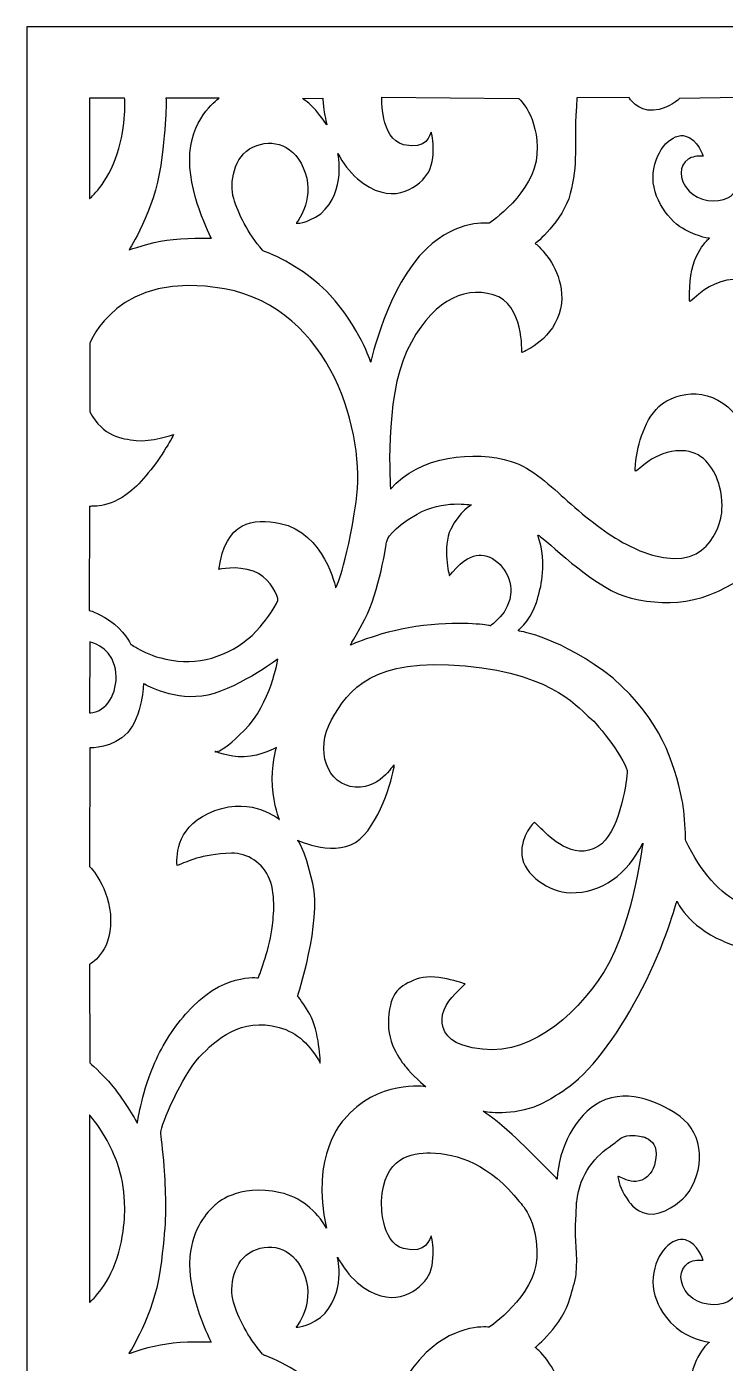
# Model space of a CAD drawing. Header units: centimetres. Extents: x -15.4 to -8.8, y -9 to 9.
# Drawn here: x -15.4 to -12.34, y 3.14 to 9 of the extents above; entities that cross this region are included whole.
import ezdxf

# ---------------------------------------------------------------- set-up
doc = ezdxf.new("R2010")
doc.units = ezdxf.units.CM
doc.header["$MEASUREMENT"] = 0
doc.layers.add('layer 1', color=7, linetype='Continuous')

msp = doc.modelspace()

# ---------------------------------------------------------------- linework, layer by layer
at = {"layer": 'layer 1', "color": 250}
for points, knots in [([(-15.40218, 9.00069), (-15.40218, 9.00069), (-8.78497, 9.00069), (-8.78497, 9.00069), (-8.78497, 9.00069), (-8.78497, 9.00069), (-8.78497, -9.00021), (-8.78497, -9.00021), (-8.78497, -9.00021), (-8.78497, -9.00021), (-15.40218, -9.00021), (-15.40218, -9.00021), (-15.40218, -9.00021), (-15.40218, -9.00021), (-15.40218, 9.00069), (-15.40218, 9.00069)], [0, 0, 0, 0, 0.2, 0.2, 0.2, 0.2, 0.4, 0.4, 0.4, 0.4, 0.6, 0.6, 0.6, 0.6, 1, 1, 1, 1]), ([(-15.12608, 8.68707), (-15.12608, 8.68707), (-14.97238, 8.68773), (-14.97238, 8.68773), (-14.97238, 8.68773), (-14.97238, 8.68773), (-14.96253, 8.57325), (-15.00512, 8.44228), (-15.00512, 8.44228), (-15.0477, 8.31131), (-15.12534, 8.24693), (-15.12599, 8.24644), (-15.12599, 8.24644), (-15.12599, 8.24644), (-15.12608, 8.68707), (-15.12608, 8.68707)], [0, 0, 0, 0, 0.2, 0.2, 0.2, 0.2, 0.4, 0.4, 0.4, 0.4, 0.6, 0.6, 0.6, 0.6, 1, 1, 1, 1]), ([(-14.95232, 8.02191), (-14.953, 8.02308), (-14.84238, 8.19207), (-14.81403, 8.39185), (-14.81403, 8.39185), (-14.78567, 8.59164), (-14.79092, 8.68664), (-14.79092, 8.68664), (-14.79092, 8.68664), (-14.79092, 8.68664), (-14.55769, 8.687), (-14.55769, 8.687), (-14.55769, 8.687), (-14.55769, 8.687), (-14.67078, 8.61493), (-14.68553, 8.44759), (-14.68553, 8.44759), (-14.70028, 8.28026), (-14.59184, 8.07233), (-14.59184, 8.07233), (-14.59184, 8.07233), (-14.59184, 8.07233), (-14.71886, 8.07571), (-14.7869, 8.06384), (-14.7869, 8.06384), (-14.85798, 8.05602), (-14.95164, 8.02073), (-14.95232, 8.02191)], [0, 0, 0, 0, 0.125, 0.125, 0.125, 0.125, 0.25, 0.25, 0.25, 0.25, 0.375, 0.375, 0.375, 0.375, 0.5, 0.5, 0.5, 0.5, 0.625, 0.625, 0.625, 0.625, 0.75, 0.75, 0.75, 0.75, 1, 1, 1, 1]), ([(-14.21942, 8.13814), (-14.21942, 8.13814), (-14.13814, 8.23539), (-14.17976, 8.35963), (-14.17976, 8.35963), (-14.22138, 8.48386), (-14.32366, 8.51258), (-14.40901, 8.47266), (-14.40901, 8.47266), (-14.49437, 8.43274), (-14.51348, 8.31482), (-14.49381, 8.24758), (-14.49381, 8.24758), (-14.47414, 8.18035), (-14.43158, 8.09481), (-14.367, 8.02003), (-14.367, 8.02003), (-14.36367, 8.01617), (-14.3592, 8.01473), (-14.35471, 8.01311), (-14.35471, 8.01311), (-14.26386, 7.98032), (-14.14773, 7.90649), (-14.0722, 7.82479), (-14.0722, 7.82479), (-13.93948, 7.68122), (-13.89226, 7.52926), (-13.89226, 7.52926), (-13.89226, 7.52926), (-13.89226, 7.52926), (-13.81973, 7.86236), (-13.64797, 8.02655), (-13.64797, 8.02655), (-13.51006, 8.15839), (-13.37198, 8.13816), (-13.37198, 8.13816), (-13.37198, 8.13816), (-13.37198, 8.13816), (-13.17145, 8.27323), (-13.16253, 8.44194), (-13.16253, 8.44194), (-13.1536, 8.61064), (-13.24306, 8.68615), (-13.24306, 8.68615), (-13.24306, 8.68615), (-13.24306, 8.68615), (-13.8441, 8.69105), (-13.8441, 8.69105), (-13.8441, 8.69105), (-13.8441, 8.69105), (-13.8506, 8.5098), (-13.74777, 8.48306), (-13.74777, 8.48306), (-13.64494, 8.45631), (-13.63168, 8.52898), (-13.62752, 8.5377), (-13.62752, 8.5377), (-13.62335, 8.54641), (-13.59948, 8.41558), (-13.64529, 8.352), (-13.64529, 8.352), (-13.69111, 8.28843), (-13.80493, 8.21068), (-13.95041, 8.33368), (-13.95041, 8.33368), (-13.98628, 8.36401), (-14.01303, 8.40279), (-14.03731, 8.4447), (-14.03731, 8.4447), (-14.03731, 8.4447), (-13.99652, 8.28312), (-14.11145, 8.18021), (-14.11145, 8.18021), (-14.17758, 8.13423), (-14.21942, 8.13814), (-14.21942, 8.13814)], [0, 0, 0, 0, 0.05, 0.05, 0.05, 0.05, 0.1, 0.1, 0.1, 0.1, 0.15, 0.15, 0.15, 0.15, 0.2, 0.2, 0.2, 0.2, 0.25, 0.25, 0.25, 0.25, 0.3, 0.3, 0.3, 0.3, 0.35, 0.35, 0.35, 0.35, 0.4, 0.4, 0.4, 0.4, 0.45, 0.45, 0.45, 0.45, 0.5, 0.5, 0.5, 0.5, 0.55, 0.55, 0.55, 0.55, 0.6, 0.6, 0.6, 0.6, 0.65, 0.65, 0.65, 0.65, 0.7, 0.7, 0.7, 0.7, 0.75, 0.75, 0.75, 0.75, 0.8, 0.8, 0.8, 0.8, 0.85, 0.85, 0.85, 0.85, 0.9, 0.9, 0.9, 0.9, 1, 1, 1, 1]), ([(-14.19105, 8.68523), (-14.19105, 8.68523), (-14.15894, 8.66342), (-14.1335, 8.63394), (-14.1335, 8.63394), (-14.10806, 8.60446), (-14.08506, 8.56974), (-14.08506, 8.56974), (-14.08506, 8.56974), (-14.08506, 8.56974), (-14.09649, 8.62075), (-14.09951, 8.64989), (-14.09951, 8.64989), (-14.10254, 8.67904), (-14.1022, 8.68709), (-14.1022, 8.68709), (-14.1022, 8.68709), (-14.1022, 8.68709), (-14.19105, 8.68523), (-14.19105, 8.68523)], [0, 0, 0, 0, 0.1666667, 0.1666667, 0.1666667, 0.1666667, 0.3333333, 0.3333333, 0.3333333, 0.3333333, 0.5, 0.5, 0.5, 0.5, 0.6666667, 0.6666667, 0.6666667, 0.6666667, 1, 1, 1, 1]), ([(-13.16993, 8.04914), (-13.16993, 8.04914), (-13.04912, 8.14542), (-13.01614, 8.26825), (-13.01614, 8.26825), (-12.98316, 8.39109), (-12.99672, 8.50831), (-12.99281, 8.58408), (-12.99281, 8.58408), (-12.98891, 8.65985), (-12.98761, 8.68808), (-12.98761, 8.68808), (-12.98761, 8.68808), (-12.98761, 8.68808), (-12.75851, 8.68956), (-12.75851, 8.68956), (-12.75851, 8.68956), (-12.75851, 8.68956), (-12.72045, 8.62879), (-12.65105, 8.63433), (-12.65105, 8.63433), (-12.58165, 8.63988), (-12.53634, 8.68596), (-12.53634, 8.68596), (-12.53634, 8.68596), (-12.53634, 8.68596), (-12.26951, 8.68991), (-12.26951, 8.68991), (-12.26951, 8.68991), (-12.26951, 8.68991), (-12.24955, 8.45223), (-12.26184, 8.36646), (-12.26184, 8.36646), (-12.27039, 8.30683), (-12.28857, 8.26721), (-12.32447, 8.24993), (-12.32447, 8.24993), (-12.37381, 8.22617), (-12.45311, 8.2337), (-12.4948, 8.27923), (-12.4948, 8.27923), (-12.54393, 8.33289), (-12.53819, 8.39186), (-12.49897, 8.41896), (-12.49897, 8.41896), (-12.48178, 8.43084), (-12.45886, 8.43452), (-12.43291, 8.43209), (-12.43291, 8.43209), (-12.43291, 8.43209), (-12.45529, 8.50628), (-12.51021, 8.52113), (-12.51021, 8.52113), (-12.56513, 8.53598), (-12.64105, 8.4683), (-12.65209, 8.35749), (-12.65209, 8.35749), (-12.66313, 8.24668), (-12.57676, 8.14285), (-12.51155, 8.10896), (-12.51155, 8.10896), (-12.44635, 8.07507), (-12.40572, 8.07233), (-12.40572, 8.07233), (-12.40572, 8.07233), (-12.40572, 8.07233), (-12.48885, 8.00675), (-12.49196, 7.85787), (-12.49196, 7.85787), (-12.49352, 7.78325), (-12.49761, 7.78754), (-12.4728, 7.81017), (-12.4728, 7.81017), (-12.36643, 7.90721), (-12.18501, 7.96638), (-12.06815, 7.69821), (-12.06815, 7.69821), (-11.93502, 7.39273), (-12.03668, 7.10581), (-12.08575, 7.0102), (-12.08575, 7.0102), (-12.13482, 6.9146), (-12.20806, 6.86207), (-12.20806, 6.86207), (-12.20806, 6.86207), (-12.20806, 6.86207), (-12.18517, 7.15545), (-12.28498, 7.28895), (-12.28498, 7.28895), (-12.3848, 7.42244), (-12.54625, 7.40794), (-12.62693, 7.33368), (-12.62693, 7.33368), (-12.69842, 7.26788), (-12.7251, 7.14267), (-12.72964, 7.08249), (-12.72964, 7.08249), (-12.72997, 7.0781), (-12.73319, 7.0486), (-12.72926, 7.05077), (-12.72926, 7.05077), (-12.70834, 7.06234), (-12.62925, 7.15176), (-12.50999, 7.13922), (-12.50999, 7.13922), (-12.42858, 7.13065), (-12.38046, 7.05663), (-12.36083, 6.98313), (-12.36083, 6.98313), (-12.34507, 6.92412), (-12.34961, 6.86483), (-12.3554, 6.84455), (-12.3554, 6.84455), (-12.36841, 6.799), (-12.42919, 6.55318), (-12.77153, 6.72997), (-12.77153, 6.72997), (-12.85266, 6.77187), (-12.9432, 6.84423), (-13.02808, 6.91919), (-13.02808, 6.91919), (-13.10093, 6.98353), (-13.18332, 7.06547), (-13.27572, 7.09361), (-13.27572, 7.09361), (-13.43492, 7.14208), (-13.68005, 7.11919), (-13.80557, 6.9719), (-13.80557, 6.9719), (-13.80557, 6.9719), (-13.8337, 7.3688), (-13.73303, 7.5788), (-13.73303, 7.5788), (-13.63235, 7.78881), (-13.49175, 7.86409), (-13.35462, 7.82447), (-13.35462, 7.82447), (-13.21749, 7.78485), (-13.22964, 7.57088), (-13.22964, 7.57088), (-13.22964, 7.57088), (-13.22964, 7.57088), (-13.10445, 7.61855), (-13.06537, 7.74083), (-13.06537, 7.74083), (-13.02629, 7.86311), (-13.09678, 7.96946), (-13.12613, 8.00476), (-13.12613, 8.00476), (-13.15548, 8.04006), (-13.16993, 8.04914), (-13.16993, 8.04914)], [0, 0, 0, 0, 0.025641, 0.025641, 0.025641, 0.025641, 0.0512821, 0.0512821, 0.0512821, 0.0512821, 0.0769231, 0.0769231, 0.0769231, 0.0769231, 0.1025641, 0.1025641, 0.1025641, 0.1025641, 0.1282051, 0.1282051, 0.1282051, 0.1282051, 0.1538462, 0.1538462, 0.1538462, 0.1538462, 0.1794872, 0.1794872, 0.1794872, 0.1794872, 0.2051282, 0.2051282, 0.2051282, 0.2051282, 0.2307692, 0.2307692, 0.2307692, 0.2307692, 0.2564103, 0.2564103, 0.2564103, 0.2564103, 0.2820513, 0.2820513, 0.2820513, 0.2820513, 0.3076923, 0.3076923, 0.3076923, 0.3076923, 0.3333333, 0.3333333, 0.3333333, 0.3333333, 0.3589744, 0.3589744, 0.3589744, 0.3589744, 0.3846154, 0.3846154, 0.3846154, 0.3846154, 0.4102564, 0.4102564, 0.4102564, 0.4102564, 0.4358974, 0.4358974, 0.4358974, 0.4358974, 0.4615385, 0.4615385, 0.4615385, 0.4615385, 0.4871795, 0.4871795, 0.4871795, 0.4871795, 0.5128205, 0.5128205, 0.5128205, 0.5128205, 0.5384615, 0.5384615, 0.5384615, 0.5384615, 0.5641026, 0.5641026, 0.5641026, 0.5641026, 0.5897436, 0.5897436, 0.5897436, 0.5897436, 0.6153846, 0.6153846, 0.6153846, 0.6153846, 0.6410256, 0.6410256, 0.6410256, 0.6410256, 0.6666667, 0.6666667, 0.6666667, 0.6666667, 0.6923077, 0.6923077, 0.6923077, 0.6923077, 0.7179487, 0.7179487, 0.7179487, 0.7179487, 0.7435897, 0.7435897, 0.7435897, 0.7435897, 0.7692308, 0.7692308, 0.7692308, 0.7692308, 0.7948718, 0.7948718, 0.7948718, 0.7948718, 0.8205128, 0.8205128, 0.8205128, 0.8205128, 0.8461538, 0.8461538, 0.8461538, 0.8461538, 0.8717949, 0.8717949, 0.8717949, 0.8717949, 0.8974359, 0.8974359, 0.8974359, 0.8974359, 0.9230769, 0.9230769, 0.9230769, 0.9230769, 0.9487179, 0.9487179, 0.9487179, 0.9487179, 1, 1, 1, 1]), ([(-14.29957, 6.49143), (-14.29434, 6.4757), (-14.35342, 6.3952), (-14.37681, 6.36781), (-14.37681, 6.36781), (-14.46862, 6.2603), (-14.60517, 6.2037), (-14.7388, 6.21751), (-14.7388, 6.21751), (-14.81586, 6.22547), (-14.86278, 6.24566), (-14.89274, 6.26097), (-14.89274, 6.26097), (-14.92514, 6.27752), (-14.94462, 6.29037), (-14.94462, 6.29037), (-14.94462, 6.29037), (-14.94462, 6.29037), (-14.97818, 6.35509), (-15.03835, 6.39471), (-15.03835, 6.39471), (-15.09853, 6.43434), (-15.12746, 6.43962), (-15.12746, 6.43962), (-15.12746, 6.43962), (-15.12746, 6.43962), (-15.12609, 6.89529), (-15.12609, 6.89529), (-15.12609, 6.89529), (-15.12608, 6.89951), (-15.04328, 6.88356), (-14.94943, 6.95923), (-14.94943, 6.95923), (-14.90205, 6.99743), (-14.83355, 7.07921), (-14.79084, 7.15297), (-14.79084, 7.15297), (-14.77888, 7.17362), (-14.76572, 7.19292), (-14.7584, 7.2109), (-14.7584, 7.2109), (-14.7584, 7.2109), (-14.85841, 7.17728), (-14.92205, 7.18521), (-14.92205, 7.18521), (-14.9857, 7.19313), (-15.0659, 7.20141), (-15.12516, 7.31017), (-15.12516, 7.31017), (-15.12531, 7.33358), (-15.12512, 7.57446), (-15.12529, 7.61153), (-15.12529, 7.61153), (-15.12529, 7.61153), (-15.00423, 7.9387), (-14.53352, 7.85074), (-14.53352, 7.85074), (-14.0628, 7.76278), (-13.91239, 7.21228), (-13.95637, 6.91643), (-13.95637, 6.91643), (-14.00034, 6.62057), (-14.04614, 6.5385), (-14.04614, 6.5385), (-14.04614, 6.5385), (-14.04614, 6.5385), (-14.09404, 6.78098), (-14.28983, 6.82139), (-14.28983, 6.82139), (-14.40741, 6.84566), (-14.53121, 6.83018), (-14.55851, 6.61933), (-14.55851, 6.61933), (-14.55851, 6.61933), (-14.48082, 6.63836), (-14.40688, 6.61122), (-14.40688, 6.61122), (-14.34338, 6.58791), (-14.31108, 6.52606), (-14.29957, 6.49143)], [0, 0, 0, 0, 0.047619, 0.047619, 0.047619, 0.047619, 0.0952381, 0.0952381, 0.0952381, 0.0952381, 0.1428571, 0.1428571, 0.1428571, 0.1428571, 0.1904762, 0.1904762, 0.1904762, 0.1904762, 0.2380952, 0.2380952, 0.2380952, 0.2380952, 0.2857143, 0.2857143, 0.2857143, 0.2857143, 0.3333333, 0.3333333, 0.3333333, 0.3333333, 0.3809524, 0.3809524, 0.3809524, 0.3809524, 0.4285714, 0.4285714, 0.4285714, 0.4285714, 0.4761905, 0.4761905, 0.4761905, 0.4761905, 0.5238095, 0.5238095, 0.5238095, 0.5238095, 0.5714286, 0.5714286, 0.5714286, 0.5714286, 0.6190476, 0.6190476, 0.6190476, 0.6190476, 0.6666667, 0.6666667, 0.6666667, 0.6666667, 0.7142857, 0.7142857, 0.7142857, 0.7142857, 0.7619048, 0.7619048, 0.7619048, 0.7619048, 0.8095238, 0.8095238, 0.8095238, 0.8095238, 0.8571429, 0.8571429, 0.8571429, 0.8571429, 0.9047619, 0.9047619, 0.9047619, 0.9047619, 1, 1, 1, 1]), ([(-12.51056, 3.86904), (-12.51056, 3.86904), (-12.58226, 3.79617), (-12.65166, 3.79062), (-12.65166, 3.79062), (-12.72106, 3.78508), (-12.75912, 3.84585), (-12.75912, 3.84585), (-12.75912, 3.84585), (-12.79018, 3.88935), (-12.80251, 3.92218), (-12.80718, 3.95428), (-12.80718, 3.95428), (-12.80922, 3.96828), (-12.72772, 3.8919), (-12.66576, 3.96856), (-12.66576, 3.96856), (-12.64688, 3.99191), (-12.63134, 4.04763), (-12.64381, 4.08432), (-12.64381, 4.08432), (-12.65448, 4.11569), (-12.69144, 4.13033), (-12.69982, 4.13027), (-12.69982, 4.13027), (-12.71188, 4.1302), (-12.74459, 4.14385), (-12.7818, 4.12971), (-12.7818, 4.12971), (-12.79944, 4.12301), (-12.81397, 4.10655), (-12.83306, 4.09384), (-12.83306, 4.09384), (-12.90123, 4.04845), (-12.97508, 3.97103), (-12.98821, 3.84437), (-12.98821, 3.84437), (-12.98821, 3.84437), (-12.98951, 3.81614), (-12.99342, 3.74037), (-12.99342, 3.74037), (-12.99623, 3.68591), (-12.9822, 3.61152), (-12.99073, 3.52754), (-12.99073, 3.52754), (-12.99407, 3.49468), (-13.00747, 3.45909), (-13.01675, 3.42455), (-13.01675, 3.42455), (-13.04973, 3.30171), (-13.17054, 3.20543), (-13.17054, 3.20543), (-13.17054, 3.20543), (-13.17054, 3.20543), (-13.15609, 3.19635), (-13.12674, 3.16105), (-13.12674, 3.16105), (-13.09738, 3.12575), (-13.0269, 3.0194), (-13.06598, 2.89712), (-13.06598, 2.89712), (-13.10506, 2.77484), (-13.23025, 2.72717), (-13.23025, 2.72717), (-13.23025, 2.72717), (-13.23025, 2.72717), (-13.2181, 2.94114), (-13.35523, 2.98076), (-13.35523, 2.98076), (-13.49236, 3.02038), (-13.63296, 2.9451), (-13.73364, 2.73509), (-13.73364, 2.73509), (-13.83431, 2.52509), (-13.80618, 2.12819), (-13.80618, 2.12819), (-13.80618, 2.12819), (-13.68066, 2.27548), (-13.43553, 2.29837), (-13.27632, 2.2499), (-13.27632, 2.2499), (-13.18393, 2.22176), (-13.10154, 2.13982), (-13.02869, 2.07548), (-13.02869, 2.07548), (-12.94381, 2.00052), (-12.85327, 1.92816), (-12.77214, 1.88626), (-12.77214, 1.88626), (-12.4298, 1.70947), (-12.36902, 1.95529), (-12.35601, 2.00084), (-12.35601, 2.00084), (-12.35022, 2.02112), (-12.34568, 2.08041), (-12.36144, 2.13942), (-12.36144, 2.13942), (-12.38107, 2.21292), (-12.42918, 2.28694), (-12.5106, 2.29551), (-12.5106, 2.29551), (-12.62986, 2.30805), (-12.70895, 2.21863), (-12.72987, 2.20706), (-12.72987, 2.20706), (-12.7338, 2.20489), (-12.73058, 2.23439), (-12.73025, 2.23878), (-12.73025, 2.23878), (-12.72571, 2.29897), (-12.69903, 2.42417), (-12.62754, 2.48997), (-12.62754, 2.48997), (-12.54686, 2.56423), (-12.3854, 2.57873), (-12.28559, 2.44524), (-12.28559, 2.44524), (-12.18577, 2.31174), (-12.20867, 2.01836), (-12.20867, 2.01836), (-12.20867, 2.01836), (-12.20867, 2.01836), (-12.13542, 2.07089), (-12.08636, 2.16649), (-12.08636, 2.16649), (-12.03729, 2.2621), (-11.93563, 2.54902), (-12.06875, 2.8545), (-12.06875, 2.8545), (-12.18562, 3.12267), (-12.36703, 3.0635), (-12.47341, 2.96646), (-12.47341, 2.96646), (-12.49822, 2.94383), (-12.49413, 2.93954), (-12.49257, 3.01417), (-12.49257, 3.01417), (-12.48946, 3.16304), (-12.40633, 3.22862), (-12.40633, 3.22862), (-12.40633, 3.22862), (-12.40633, 3.22862), (-12.44696, 3.23136), (-12.51216, 3.26525), (-12.51216, 3.26525), (-12.57737, 3.29914), (-12.66374, 3.40297), (-12.6527, 3.51378), (-12.6527, 3.51378), (-12.64166, 3.62459), (-12.56574, 3.69228), (-12.51082, 3.67742), (-12.51082, 3.67742), (-12.4559, 3.66257), (-12.43352, 3.58838), (-12.43352, 3.58838), (-12.43352, 3.58838), (-12.45946, 3.59081), (-12.48239, 3.58713), (-12.49958, 3.57525), (-12.49958, 3.57525), (-12.5388, 3.54815), (-12.54454, 3.48918), (-12.4954, 3.43552), (-12.4954, 3.43552), (-12.45371, 3.38999), (-12.37442, 3.38246), (-12.32508, 3.40622), (-12.32508, 3.40622), (-12.28917, 3.4235), (-12.271, 3.46312), (-12.26245, 3.52275), (-12.26245, 3.52275), (-12.25016, 3.60852), (-12.2714, 3.88597), (-12.2714, 3.88597), (-12.2714, 3.88597), (-12.27959, 4.1391), (-12.30058, 4.38507), (-12.06666, 4.57731), (-12.06666, 4.57731), (-11.80629, 4.79127), (-11.311, 4.70146), (-11.2705, 4.69353), (-11.2705, 4.69353), (-11.23, 4.68561), (-11.2543, 4.62882), (-11.3272, 4.83354), (-11.3272, 4.83354), (-11.40011, 5.03826), (-11.29415, 5.1002), (-11.34622, 5.06008), (-11.34622, 5.06008), (-11.39828, 5.01997), (-11.46337, 5.017), (-11.53626, 5.0274), (-11.53626, 5.0274), (-11.60915, 5.0378), (-11.69673, 5.14781), (-11.69673, 5.14781), (-11.69673, 5.14781), (-11.69673, 5.14781), (-11.52741, 5.16479), (-11.40203, 5.27128), (-11.40203, 5.27128), (-11.27103, 5.38254), (-11.20981, 5.54704), (-11.19478, 5.69458), (-11.19478, 5.69458), (-11.16353, 6.00124), (-11.29059, 6.19618), (-11.42388, 6.30553), (-11.42388, 6.30553), (-11.55718, 6.41488), (-11.87761, 6.41008), (-11.94294, 6.24474), (-11.94294, 6.24474), (-12.00827, 6.0794), (-11.90517, 5.97817), (-11.81234, 5.98312), (-11.81234, 5.98312), (-11.71952, 5.98807), (-11.65446, 6.0762), (-11.65792, 6.06134), (-11.65792, 6.06134), (-11.6614, 6.04649), (-11.71778, 5.85539), (-11.8002, 5.82173), (-11.8002, 5.82173), (-11.88261, 5.78806), (-11.98544, 5.82196), (-12.09195, 5.9618), (-12.09195, 5.9618), (-12.19845, 6.10164), (-12.23737, 6.35172), (-12.09157, 6.52492), (-12.09157, 6.52492), (-11.94578, 6.69812), (-11.65606, 6.62081), (-11.65606, 6.62081), (-11.65606, 6.62081), (-11.65606, 6.62081), (-11.72896, 6.7105), (-11.68541, 6.85531), (-11.68541, 6.85531), (-11.64186, 7.00012), (-11.50646, 7.06928), (-11.50646, 7.06928), (-11.50646, 7.06928), (-11.50646, 7.06928), (-11.57747, 7.01416), (-11.54055, 6.83586), (-11.54055, 6.83586), (-11.50362, 6.65755), (-11.34562, 6.72415), (-11.27691, 6.75742), (-11.27691, 6.75742), (-11.20821, 6.79068), (-11.04253, 7.0036), (-11.1895, 7.1436), (-11.1895, 7.1436), (-11.33646, 7.2836), (-11.43638, 7.30873), (-11.59884, 7.25167), (-11.59884, 7.25167), (-11.7613, 7.19462), (-11.96598, 6.8319), (-12.17601, 6.64963), (-12.17601, 6.64963), (-12.38604, 6.46736), (-12.5683, 6.45151), (-12.74883, 6.49311), (-12.74883, 6.49311), (-12.89796, 6.52748), (-13.09209, 6.72241), (-13.14645, 6.7625), (-13.14645, 6.7625), (-13.15789, 6.77094), (-13.15954, 6.77348), (-13.15728, 6.76515), (-13.15728, 6.76515), (-13.14608, 6.72397), (-13.13018, 6.69017), (-13.13974, 6.58845), (-13.13974, 6.58845), (-13.14336, 6.54987), (-13.15315, 6.51093), (-13.16528, 6.4747), (-13.16528, 6.4747), (-13.19799, 6.37705), (-13.25277, 6.35276), (-13.24322, 6.34983), (-13.24322, 6.34983), (-13.232, 6.3464), (-13.06027, 6.32322), (-12.8277, 6.1415), (-12.8277, 6.1415), (-12.61616, 5.95206), (-12.56429, 5.7827), (-12.5247, 5.60587), (-12.5247, 5.60587), (-12.5187, 5.5791), (-12.51392, 5.50844), (-12.51054, 5.46396), (-12.51054, 5.46396), (-12.50926, 5.44721), (-12.51141, 5.43365), (-12.50889, 5.4284), (-12.50889, 5.4284), (-12.44193, 5.28902), (-12.35965, 5.19841), (-12.26561, 5.15088), (-12.26561, 5.15088), (-12.19664, 5.11602), (-12.09525, 5.08954), (-12.0303, 5.14599), (-12.0303, 5.14599), (-11.96608, 5.2018), (-11.93796, 5.30632), (-11.95351, 5.39359), (-11.95351, 5.39359), (-11.96007, 5.43043), (-11.97241, 5.4677), (-11.99457, 5.49014), (-11.99457, 5.49014), (-12.08644, 5.58313), (-12.21607, 5.46889), (-12.23042, 5.45664), (-12.23042, 5.45664), (-12.2372, 5.45086), (-12.24176, 5.46079), (-12.24752, 5.48245), (-12.24752, 5.48245), (-12.25277, 5.50218), (-12.26251, 5.53132), (-12.26132, 5.57271), (-12.26132, 5.57271), (-12.2553, 5.78162), (-12.06888, 5.82757), (-11.99597, 5.82612), (-11.99597, 5.82612), (-11.79096, 5.82204), (-11.65779, 5.63214), (-11.70402, 5.40099), (-11.70402, 5.40099), (-11.73848, 5.2287), (-11.80431, 5.12652), (-11.87455, 5.0563), (-11.87455, 5.0563), (-11.94479, 4.98609), (-12.02393, 4.94108), (-12.13402, 4.94041), (-12.13402, 4.94041), (-12.22331, 4.93987), (-12.29322, 4.96568), (-12.35014, 4.99039), (-12.35014, 4.99039), (-12.49848, 5.05478), (-12.54855, 5.16332), (-12.54855, 5.16332), (-12.54855, 5.16332), (-12.54855, 5.16332), (-12.60028, 4.97289), (-12.7006, 4.78036), (-12.7006, 4.78036), (-12.79484, 4.59951), (-12.90726, 4.43273), (-13.02333, 4.3491), (-13.02333, 4.3491), (-13.08173, 4.30702), (-13.14158, 4.27041), (-13.19586, 4.25478), (-13.19586, 4.25478), (-13.31529, 4.22037), (-13.40779, 4.24559), (-13.39884, 4.24151), (-13.39884, 4.24151), (-13.3936, 4.23912), (-13.33385, 4.19678), (-13.27165, 4.13953), (-13.27165, 4.13953), (-13.17931, 4.05456), (-13.0742, 3.94428), (-13.0742, 3.94428), (-13.0742, 3.94428), (-13.06804, 4.07783), (-12.99214, 4.22652), (-12.88594, 4.28175), (-12.88594, 4.28175), (-12.75431, 4.35021), (-12.60668, 4.27014), (-12.53467, 4.21856), (-12.53467, 4.21856), (-12.42866, 4.14261), (-12.42099, 3.97934), (-12.5105, 3.86911), (-12.5105, 3.86911), (-12.5105, 3.86911), (-12.51056, 3.86904), (-12.51056, 3.86904)], [0, 0, 0, 0, 0.009901, 0.009901, 0.009901, 0.009901, 0.019802, 0.019802, 0.019802, 0.019802, 0.029703, 0.029703, 0.029703, 0.029703, 0.039604, 0.039604, 0.039604, 0.039604, 0.049505, 0.049505, 0.049505, 0.049505, 0.0594059, 0.0594059, 0.0594059, 0.0594059, 0.0693069, 0.0693069, 0.0693069, 0.0693069, 0.0792079, 0.0792079, 0.0792079, 0.0792079, 0.0891089, 0.0891089, 0.0891089, 0.0891089, 0.0990099, 0.0990099, 0.0990099, 0.0990099, 0.1089109, 0.1089109, 0.1089109, 0.1089109, 0.1188119, 0.1188119, 0.1188119, 0.1188119, 0.1287129, 0.1287129, 0.1287129, 0.1287129, 0.1386139, 0.1386139, 0.1386139, 0.1386139, 0.1485149, 0.1485149, 0.1485149, 0.1485149, 0.1584158, 0.1584158, 0.1584158, 0.1584158, 0.1683168, 0.1683168, 0.1683168, 0.1683168, 0.1782178, 0.1782178, 0.1782178, 0.1782178, 0.1881188, 0.1881188, 0.1881188, 0.1881188, 0.1980198, 0.1980198, 0.1980198, 0.1980198, 0.2079208, 0.2079208, 0.2079208, 0.2079208, 0.2178218, 0.2178218, 0.2178218, 0.2178218, 0.2277228, 0.2277228, 0.2277228, 0.2277228, 0.2376238, 0.2376238, 0.2376238, 0.2376238, 0.2475248, 0.2475248, 0.2475248, 0.2475248, 0.2574257, 0.2574257, 0.2574257, 0.2574257, 0.2673267, 0.2673267, 0.2673267, 0.2673267, 0.2772277, 0.2772277, 0.2772277, 0.2772277, 0.2871287, 0.2871287, 0.2871287, 0.2871287, 0.2970297, 0.2970297, 0.2970297, 0.2970297, 0.3069307, 0.3069307, 0.3069307, 0.3069307, 0.3168317, 0.3168317, 0.3168317, 0.3168317, 0.3267327, 0.3267327, 0.3267327, 0.3267327, 0.3366337, 0.3366337, 0.3366337, 0.3366337, 0.3465347, 0.3465347, 0.3465347, 0.3465347, 0.3564356, 0.3564356, 0.3564356, 0.3564356, 0.3663366, 0.3663366, 0.3663366, 0.3663366, 0.3762376, 0.3762376, 0.3762376, 0.3762376, 0.3861386, 0.3861386, 0.3861386, 0.3861386, 0.3960396, 0.3960396, 0.3960396, 0.3960396, 0.4059406, 0.4059406, 0.4059406, 0.4059406, 0.4158416, 0.4158416, 0.4158416, 0.4158416, 0.4257426, 0.4257426, 0.4257426, 0.4257426, 0.4356436, 0.4356436, 0.4356436, 0.4356436, 0.4455446, 0.4455446, 0.4455446, 0.4455446, 0.4554455, 0.4554455, 0.4554455, 0.4554455, 0.4653465, 0.4653465, 0.4653465, 0.4653465, 0.4752475, 0.4752475, 0.4752475, 0.4752475, 0.4851485, 0.4851485, 0.4851485, 0.4851485, 0.4950495, 0.4950495, 0.4950495, 0.4950495, 0.5049505, 0.5049505, 0.5049505, 0.5049505, 0.5148515, 0.5148515, 0.5148515, 0.5148515, 0.5247525, 0.5247525, 0.5247525, 0.5247525, 0.5346535, 0.5346535, 0.5346535, 0.5346535, 0.5445545, 0.5445545, 0.5445545, 0.5445545, 0.5544554, 0.5544554, 0.5544554, 0.5544554, 0.5643564, 0.5643564, 0.5643564, 0.5643564, 0.5742574, 0.5742574, 0.5742574, 0.5742574, 0.5841584, 0.5841584, 0.5841584, 0.5841584, 0.5940594, 0.5940594, 0.5940594, 0.5940594, 0.6039604, 0.6039604, 0.6039604, 0.6039604, 0.6138614, 0.6138614, 0.6138614, 0.6138614, 0.6237624, 0.6237624, 0.6237624, 0.6237624, 0.6336634, 0.6336634, 0.6336634, 0.6336634, 0.6435644, 0.6435644, 0.6435644, 0.6435644, 0.6534653, 0.6534653, 0.6534653, 0.6534653, 0.6633663, 0.6633663, 0.6633663, 0.6633663, 0.6732673, 0.6732673, 0.6732673, 0.6732673, 0.6831683, 0.6831683, 0.6831683, 0.6831683, 0.6930693, 0.6930693, 0.6930693, 0.6930693, 0.7029703, 0.7029703, 0.7029703, 0.7029703, 0.7128713, 0.7128713, 0.7128713, 0.7128713, 0.7227723, 0.7227723, 0.7227723, 0.7227723, 0.7326733, 0.7326733, 0.7326733, 0.7326733, 0.7425743, 0.7425743, 0.7425743, 0.7425743, 0.7524752, 0.7524752, 0.7524752, 0.7524752, 0.7623762, 0.7623762, 0.7623762, 0.7623762, 0.7722772, 0.7722772, 0.7722772, 0.7722772, 0.7821782, 0.7821782, 0.7821782, 0.7821782, 0.7920792, 0.7920792, 0.7920792, 0.7920792, 0.8019802, 0.8019802, 0.8019802, 0.8019802, 0.8118812, 0.8118812, 0.8118812, 0.8118812, 0.8217822, 0.8217822, 0.8217822, 0.8217822, 0.8316832, 0.8316832, 0.8316832, 0.8316832, 0.8415842, 0.8415842, 0.8415842, 0.8415842, 0.8514851, 0.8514851, 0.8514851, 0.8514851, 0.8613861, 0.8613861, 0.8613861, 0.8613861, 0.8712871, 0.8712871, 0.8712871, 0.8712871, 0.8811881, 0.8811881, 0.8811881, 0.8811881, 0.8910891, 0.8910891, 0.8910891, 0.8910891, 0.9009901, 0.9009901, 0.9009901, 0.9009901, 0.9108911, 0.9108911, 0.9108911, 0.9108911, 0.9207921, 0.9207921, 0.9207921, 0.9207921, 0.9306931, 0.9306931, 0.9306931, 0.9306931, 0.9405941, 0.9405941, 0.9405941, 0.9405941, 0.950495, 0.950495, 0.950495, 0.950495, 0.960396, 0.960396, 0.960396, 0.960396, 0.970297, 0.970297, 0.970297, 0.970297, 0.980198, 0.980198, 0.980198, 0.980198, 1, 1, 1, 1]), ([(-13.5473, 6.59217), (-13.5473, 6.59217), (-13.57912, 6.71699), (-13.54093, 6.79623), (-13.54093, 6.79623), (-13.50274, 6.87548), (-13.44951, 6.9019), (-13.44951, 6.9019), (-13.44951, 6.9019), (-13.44951, 6.9019), (-13.57449, 6.92699), (-13.68905, 6.86227), (-13.68905, 6.86227), (-13.80362, 6.79755), (-13.8203, 6.74906), (-13.82179, 6.74226), (-13.82179, 6.74226), (-13.82328, 6.73547), (-13.85516, 6.51752), (-13.91829, 6.40164), (-13.91829, 6.40164), (-13.98142, 6.28576), (-13.98498, 6.28352), (-13.97778, 6.28809), (-13.97778, 6.28809), (-13.97057, 6.29266), (-13.80922, 6.36221), (-13.6273, 6.37658), (-13.6273, 6.37658), (-13.44538, 6.39096), (-13.36693, 6.37226), (-13.36693, 6.37226), (-13.36693, 6.37226), (-13.36693, 6.37226), (-13.28082, 6.42736), (-13.27691, 6.51947), (-13.27691, 6.51947), (-13.27352, 6.59946), (-13.33817, 6.67933), (-13.4075, 6.68171), (-13.4075, 6.68171), (-13.43314, 6.68259), (-13.46951, 6.67468), (-13.51582, 6.62567), (-13.51582, 6.62567), (-13.54535, 6.59436), (-13.5473, 6.59217), (-13.5473, 6.59217)], [0, 0, 0, 0, 0.0769231, 0.0769231, 0.0769231, 0.0769231, 0.1538462, 0.1538462, 0.1538462, 0.1538462, 0.2307692, 0.2307692, 0.2307692, 0.2307692, 0.3076923, 0.3076923, 0.3076923, 0.3076923, 0.3846154, 0.3846154, 0.3846154, 0.3846154, 0.4615385, 0.4615385, 0.4615385, 0.4615385, 0.5384615, 0.5384615, 0.5384615, 0.5384615, 0.6153846, 0.6153846, 0.6153846, 0.6153846, 0.6923077, 0.6923077, 0.6923077, 0.6923077, 0.7692308, 0.7692308, 0.7692308, 0.7692308, 0.8461538, 0.8461538, 0.8461538, 0.8461538, 1, 1, 1, 1]), ([(-15.12609, 5.98971), (-15.12609, 5.98971), (-15.12514, 6.30094), (-15.12514, 6.30094), (-15.12514, 6.30094), (-15.12514, 6.30094), (-15.04277, 6.28689), (-15.01721, 6.19828), (-15.01721, 6.19828), (-14.99164, 6.10966), (-15.03518, 6.01597), (-15.09505, 5.99649), (-15.09505, 5.99649), (-15.12412, 5.98699), (-15.12609, 5.98971), (-15.12609, 5.98971)], [0, 0, 0, 0, 0.2, 0.2, 0.2, 0.2, 0.4, 0.4, 0.4, 0.4, 0.6, 0.6, 0.6, 0.6, 1, 1, 1, 1]), ([(-15.12579, 4.45414), (-15.12579, 4.45414), (-15.1263, 4.88637), (-15.1263, 4.88637), (-15.1263, 4.88637), (-15.1263, 4.88637), (-15.03141, 4.93524), (-15.03372, 5.08053), (-15.03372, 5.08053), (-15.03604, 5.22581), (-15.1263, 5.31563), (-15.1263, 5.31563), (-15.1263, 5.31563), (-15.1263, 5.31563), (-15.1251, 5.83588), (-15.1251, 5.83588), (-15.1251, 5.83588), (-15.1251, 5.83588), (-15.02213, 5.83361), (-14.9588, 5.90391), (-14.9588, 5.90391), (-14.89547, 5.97421), (-14.8894, 6.11877), (-14.8894, 6.11877), (-14.8894, 6.11877), (-14.8894, 6.11877), (-14.77471, 6.0457), (-14.63418, 6.06352), (-14.63418, 6.06352), (-14.49364, 6.08134), (-14.30001, 6.2263), (-14.30001, 6.2263), (-14.30001, 6.2263), (-14.30001, 6.2263), (-14.33008, 6.03011), (-14.44679, 5.91381), (-14.44679, 5.91381), (-14.56351, 5.79751), (-14.57692, 5.82114), (-14.57692, 5.82114), (-14.57692, 5.82114), (-14.57692, 5.82114), (-14.51774, 5.79463), (-14.44783, 5.79737), (-14.44783, 5.79737), (-14.37202, 5.80035), (-14.30646, 5.83803), (-14.30646, 5.83803), (-14.30646, 5.83803), (-14.30646, 5.83803), (-14.32904, 5.75551), (-14.32353, 5.66884), (-14.32353, 5.66884), (-14.31801, 5.58217), (-14.29234, 5.52151), (-14.29234, 5.52151), (-14.29234, 5.52151), (-14.29234, 5.52151), (-14.40932, 5.62271), (-14.57588, 5.56093), (-14.57588, 5.56093), (-14.74244, 5.49914), (-14.74492, 5.37228), (-14.74252, 5.32018), (-14.74252, 5.32018), (-14.69135, 5.33758), (-14.64372, 5.36914), (-14.50309, 5.37411), (-14.50309, 5.37411), (-14.43497, 5.37652), (-14.36436, 5.33058), (-14.33626, 5.25982), (-14.33626, 5.25982), (-14.30634, 5.18449), (-14.31988, 5.08483), (-14.3263, 5.03853), (-14.3263, 5.03853), (-14.33927, 4.94487), (-14.38564, 4.82688), (-14.38564, 4.82688), (-14.38564, 4.82688), (-14.38564, 4.82688), (-14.54538, 4.85335), (-14.70508, 4.66844), (-14.70508, 4.66844), (-14.76466, 4.59944), (-14.81353, 4.5195), (-14.84604, 4.44098), (-14.84604, 4.44098), (-14.90064, 4.30906), (-14.91685, 4.18899), (-14.91685, 4.18899), (-14.91685, 4.18899), (-14.91685, 4.18899), (-14.97216, 4.28764), (-15.02414, 4.35087), (-15.02414, 4.35087), (-15.07654, 4.41316), (-15.12579, 4.45414), (-15.12579, 4.45414)], [0, 0, 0, 0, 0.0384615, 0.0384615, 0.0384615, 0.0384615, 0.0769231, 0.0769231, 0.0769231, 0.0769231, 0.1153846, 0.1153846, 0.1153846, 0.1153846, 0.1538462, 0.1538462, 0.1538462, 0.1538462, 0.1923077, 0.1923077, 0.1923077, 0.1923077, 0.2307692, 0.2307692, 0.2307692, 0.2307692, 0.2692308, 0.2692308, 0.2692308, 0.2692308, 0.3076923, 0.3076923, 0.3076923, 0.3076923, 0.3461538, 0.3461538, 0.3461538, 0.3461538, 0.3846154, 0.3846154, 0.3846154, 0.3846154, 0.4230769, 0.4230769, 0.4230769, 0.4230769, 0.4615385, 0.4615385, 0.4615385, 0.4615385, 0.5, 0.5, 0.5, 0.5, 0.5384615, 0.5384615, 0.5384615, 0.5384615, 0.5769231, 0.5769231, 0.5769231, 0.5769231, 0.6153846, 0.6153846, 0.6153846, 0.6153846, 0.6538462, 0.6538462, 0.6538462, 0.6538462, 0.6923077, 0.6923077, 0.6923077, 0.6923077, 0.7307692, 0.7307692, 0.7307692, 0.7307692, 0.7692308, 0.7692308, 0.7692308, 0.7692308, 0.8076923, 0.8076923, 0.8076923, 0.8076923, 0.8461538, 0.8461538, 0.8461538, 0.8461538, 0.8846154, 0.8846154, 0.8846154, 0.8846154, 0.9230769, 0.9230769, 0.9230769, 0.9230769, 1, 1, 1, 1]), ([(-14.79203, 3.84026), (-14.79203, 3.84026), (-14.78628, 3.74793), (-14.81463, 3.54814), (-14.81463, 3.54814), (-14.84298, 3.34836), (-14.95361, 3.17937), (-14.95293, 3.1782), (-14.95293, 3.1782), (-14.95225, 3.17703), (-14.85859, 3.21231), (-14.78751, 3.22013), (-14.78751, 3.22013), (-14.71947, 3.232), (-14.59245, 3.22862), (-14.59245, 3.22862), (-14.59245, 3.22862), (-14.59245, 3.22862), (-14.70089, 3.43655), (-14.68614, 3.60388), (-14.68614, 3.60388), (-14.67508, 3.72938), (-14.6087, 3.8013), (-14.5762, 3.82942), (-14.5762, 3.82942), (-14.57178, 3.83324), (-14.47952, 3.92701), (-14.28828, 3.8844), (-14.28828, 3.8844), (-14.20358, 3.86552), (-14.12902, 3.80573), (-14.08597, 3.72884), (-14.08597, 3.72884), (-14.1614, 4.04782), (-14.01073, 4.20405), (-14.01073, 4.20405), (-14.01073, 4.20405), (-13.86493, 4.38234), (-13.65059, 4.34938), (-13.65059, 4.34938), (-13.65059, 4.34938), (-13.65059, 4.34938), (-13.71913, 4.41077), (-13.73387, 4.43058), (-13.73387, 4.43058), (-13.74862, 4.45038), (-13.82213, 4.52844), (-13.81403, 4.64863), (-13.81403, 4.64863), (-13.80593, 4.76882), (-13.76459, 4.79127), (-13.69263, 4.82153), (-13.69263, 4.82153), (-13.62067, 4.85179), (-13.47824, 4.80023), (-13.47824, 4.80023), (-13.47824, 4.80023), (-13.51272, 4.76402), (-13.56414, 4.72387), (-13.57686, 4.66608), (-13.57686, 4.66608), (-13.5874, 4.61819), (-13.56681, 4.55689), (-13.49178, 4.53267), (-13.49178, 4.53267), (-13.24784, 4.45394), (-13.04246, 4.61108), (-12.89388, 4.815), (-12.89388, 4.815), (-12.74531, 5.01891), (-12.6979, 5.41834), (-12.6979, 5.41834), (-12.6979, 5.41834), (-12.76542, 5.2827), (-12.87756, 5.19727), (-13.01644, 5.20091), (-13.01644, 5.20091), (-13.10701, 5.20328), (-13.22256, 5.27814), (-13.22881, 5.36606), (-13.22881, 5.36606), (-13.23506, 5.45399), (-13.1738, 5.51029), (-13.1738, 5.51029), (-13.1738, 5.51029), (-13.1738, 5.51029), (-13.16098, 5.49841), (-13.13696, 5.47465), (-13.13696, 5.47465), (-13.11294, 5.45088), (-13.00323, 5.33846), (-12.89513, 5.40335), (-12.89513, 5.40335), (-12.80222, 5.45912), (-12.77249, 5.66932), (-12.76596, 5.72733), (-12.76596, 5.72733), (-12.76115, 5.77012), (-12.89834, 5.94577), (-12.92975, 5.96796), (-12.92975, 5.96796), (-12.97349, 5.99887), (-13.07139, 6.15814), (-13.47753, 6.19618), (-13.47753, 6.19618), (-13.88368, 6.23421), (-13.9899, 6.09192), (-14.06429, 5.95947), (-14.06429, 5.95947), (-14.13868, 5.82703), (-14.08482, 5.67092), (-13.95984, 5.66432), (-13.95984, 5.66432), (-13.83486, 5.65771), (-13.78889, 5.78115), (-13.7892, 5.75809), (-13.7892, 5.75809), (-13.78952, 5.73504), (-13.84202, 5.52104), (-13.93992, 5.43546), (-13.93992, 5.43546), (-14.03781, 5.34988), (-14.21276, 5.4307), (-14.21276, 5.4307), (-14.21276, 5.4307), (-14.21276, 5.4307), (-14.18569, 5.40693), (-14.14611, 5.24053), (-14.14611, 5.24053), (-14.10654, 5.07412), (-14.2133, 4.74626), (-14.2133, 4.74626), (-14.2133, 4.74626), (-14.2133, 4.74626), (-14.20228, 4.73927), (-14.16003, 4.66798), (-14.16003, 4.66798), (-14.11777, 4.59669), (-14.11354, 4.45245), (-14.11354, 4.45245), (-14.11354, 4.45245), (-14.15642, 4.53072), (-14.2137, 4.58794), (-14.29447, 4.60993), (-14.29447, 4.60993), (-14.46368, 4.65598), (-14.57042, 4.55644), (-14.64461, 4.47919), (-14.64461, 4.47919), (-14.71881, 4.40193), (-14.81385, 4.17843), (-14.81385, 4.15069), (-14.81385, 4.15069), (-14.81385, 4.13769), (-14.80385, 4.06985), (-14.79876, 4.00019), (-14.79876, 4.00019), (-14.79492, 3.94759), (-14.79247, 3.89393), (-14.79204, 3.84108), (-14.79204, 3.84108), (-14.79204, 3.84081), (-14.79204, 3.84053), (-14.79203, 3.84026), (-14.79203, 3.84026), (-14.79203, 3.84026), (-14.79203, 3.84026), (-14.79203, 3.84026)], [0, 0, 0, 0, 0.0232558, 0.0232558, 0.0232558, 0.0232558, 0.0465116, 0.0465116, 0.0465116, 0.0465116, 0.0697674, 0.0697674, 0.0697674, 0.0697674, 0.0930233, 0.0930233, 0.0930233, 0.0930233, 0.1162791, 0.1162791, 0.1162791, 0.1162791, 0.1395349, 0.1395349, 0.1395349, 0.1395349, 0.1627907, 0.1627907, 0.1627907, 0.1627907, 0.1860465, 0.1860465, 0.1860465, 0.1860465, 0.2093023, 0.2093023, 0.2093023, 0.2093023, 0.2325581, 0.2325581, 0.2325581, 0.2325581, 0.255814, 0.255814, 0.255814, 0.255814, 0.2790698, 0.2790698, 0.2790698, 0.2790698, 0.3023256, 0.3023256, 0.3023256, 0.3023256, 0.3255814, 0.3255814, 0.3255814, 0.3255814, 0.3488372, 0.3488372, 0.3488372, 0.3488372, 0.372093, 0.372093, 0.372093, 0.372093, 0.3953488, 0.3953488, 0.3953488, 0.3953488, 0.4186047, 0.4186047, 0.4186047, 0.4186047, 0.4418605, 0.4418605, 0.4418605, 0.4418605, 0.4651163, 0.4651163, 0.4651163, 0.4651163, 0.4883721, 0.4883721, 0.4883721, 0.4883721, 0.5116279, 0.5116279, 0.5116279, 0.5116279, 0.5348837, 0.5348837, 0.5348837, 0.5348837, 0.5581395, 0.5581395, 0.5581395, 0.5581395, 0.5813953, 0.5813953, 0.5813953, 0.5813953, 0.6046512, 0.6046512, 0.6046512, 0.6046512, 0.627907, 0.627907, 0.627907, 0.627907, 0.6511628, 0.6511628, 0.6511628, 0.6511628, 0.6744186, 0.6744186, 0.6744186, 0.6744186, 0.6976744, 0.6976744, 0.6976744, 0.6976744, 0.7209302, 0.7209302, 0.7209302, 0.7209302, 0.744186, 0.744186, 0.744186, 0.744186, 0.7674419, 0.7674419, 0.7674419, 0.7674419, 0.7906977, 0.7906977, 0.7906977, 0.7906977, 0.8139535, 0.8139535, 0.8139535, 0.8139535, 0.8372093, 0.8372093, 0.8372093, 0.8372093, 0.8604651, 0.8604651, 0.8604651, 0.8604651, 0.8837209, 0.8837209, 0.8837209, 0.8837209, 0.9069767, 0.9069767, 0.9069767, 0.9069767, 0.9302326, 0.9302326, 0.9302326, 0.9302326, 0.9534884, 0.9534884, 0.9534884, 0.9534884, 1, 1, 1, 1]), ([(-15.12669, 3.84336), (-15.12669, 3.84336), (-15.12688, 4.226), (-15.12688, 4.226), (-15.12688, 4.226), (-15.12688, 4.22866), (-15.08985, 4.18152), (-15.05743, 4.12799), (-15.05743, 4.12799), (-15.03491, 4.09081), (-15.0161, 4.04551), (-15.00589, 4.01716), (-15.00589, 4.01716), (-14.98328, 3.95438), (-14.97702, 3.90569), (-14.97299, 3.84402), (-14.97299, 3.84402), (-14.97299, 3.84402), (-14.96314, 3.72954), (-15.00572, 3.59857), (-15.00572, 3.59857), (-15.04831, 3.4676), (-15.12594, 3.40322), (-15.1266, 3.40273), (-15.1266, 3.40273), (-15.1266, 3.40273), (-15.12669, 3.84336), (-15.12669, 3.84336)], [0, 0, 0, 0, 0.125, 0.125, 0.125, 0.125, 0.25, 0.25, 0.25, 0.25, 0.375, 0.375, 0.375, 0.375, 0.5, 0.5, 0.5, 0.5, 0.625, 0.625, 0.625, 0.625, 0.75, 0.75, 0.75, 0.75, 1, 1, 1, 1]), ([(-14.22003, 3.29443), (-14.22003, 3.29443), (-14.13875, 3.39168), (-14.18037, 3.51592), (-14.18037, 3.51592), (-14.22199, 3.64015), (-14.32426, 3.66887), (-14.40962, 3.62895), (-14.40962, 3.62895), (-14.49498, 3.58903), (-14.51409, 3.47111), (-14.49442, 3.40387), (-14.49442, 3.40387), (-14.47475, 3.33664), (-14.43218, 3.2511), (-14.36761, 3.17632), (-14.36761, 3.17632), (-14.36428, 3.17246), (-14.35981, 3.17102), (-14.35531, 3.1694), (-14.35531, 3.1694), (-14.26447, 3.13661), (-14.14834, 3.06278), (-14.07281, 2.98108), (-14.07281, 2.98108), (-13.94008, 2.83751), (-13.89286, 2.68555), (-13.89286, 2.68555), (-13.89286, 2.68555), (-13.89286, 2.68555), (-13.82034, 3.01865), (-13.64858, 3.18284), (-13.64858, 3.18284), (-13.51066, 3.31468), (-13.37259, 3.29445), (-13.37259, 3.29445), (-13.37259, 3.29445), (-13.37259, 3.29445), (-13.17206, 3.42953), (-13.16313, 3.59823), (-13.16313, 3.59823), (-13.15421, 3.76693), (-13.24046, 3.84518), (-13.24046, 3.84518), (-13.24046, 3.84518), (-13.36433, 4.00606), (-13.51487, 4.05818), (-13.62913, 4.05911), (-13.62913, 4.05911), (-13.71521, 4.05981), (-13.83549, 4.04132), (-13.8447, 3.84734), (-13.8447, 3.84734), (-13.8447, 3.84734), (-13.85121, 3.66609), (-13.74838, 3.63935), (-13.74838, 3.63935), (-13.64555, 3.61261), (-13.63229, 3.68527), (-13.62813, 3.69399), (-13.62813, 3.69399), (-13.62396, 3.7027), (-13.60008, 3.57187), (-13.6459, 3.5083), (-13.6459, 3.5083), (-13.69171, 3.44472), (-13.80554, 3.36697), (-13.95102, 3.48997), (-13.95102, 3.48997), (-13.98689, 3.5203), (-14.01363, 3.55908), (-14.03792, 3.60099), (-14.03792, 3.60099), (-14.03792, 3.60099), (-13.99713, 3.43941), (-14.11206, 3.3365), (-14.11206, 3.3365), (-14.17819, 3.29052), (-14.22003, 3.29443), (-14.22003, 3.29443)], [0, 0, 0, 0, 0.047619, 0.047619, 0.047619, 0.047619, 0.0952381, 0.0952381, 0.0952381, 0.0952381, 0.1428571, 0.1428571, 0.1428571, 0.1428571, 0.1904762, 0.1904762, 0.1904762, 0.1904762, 0.2380952, 0.2380952, 0.2380952, 0.2380952, 0.2857143, 0.2857143, 0.2857143, 0.2857143, 0.3333333, 0.3333333, 0.3333333, 0.3333333, 0.3809524, 0.3809524, 0.3809524, 0.3809524, 0.4285714, 0.4285714, 0.4285714, 0.4285714, 0.4761905, 0.4761905, 0.4761905, 0.4761905, 0.5238095, 0.5238095, 0.5238095, 0.5238095, 0.5714286, 0.5714286, 0.5714286, 0.5714286, 0.6190476, 0.6190476, 0.6190476, 0.6190476, 0.6666667, 0.6666667, 0.6666667, 0.6666667, 0.7142857, 0.7142857, 0.7142857, 0.7142857, 0.7619048, 0.7619048, 0.7619048, 0.7619048, 0.8095238, 0.8095238, 0.8095238, 0.8095238, 0.8571429, 0.8571429, 0.8571429, 0.8571429, 0.9047619, 0.9047619, 0.9047619, 0.9047619, 1, 1, 1, 1])]:
    msp.add_open_spline(points, degree=3, knots=knots, dxfattribs=at)

doc.saveas('drawing.dxf')
